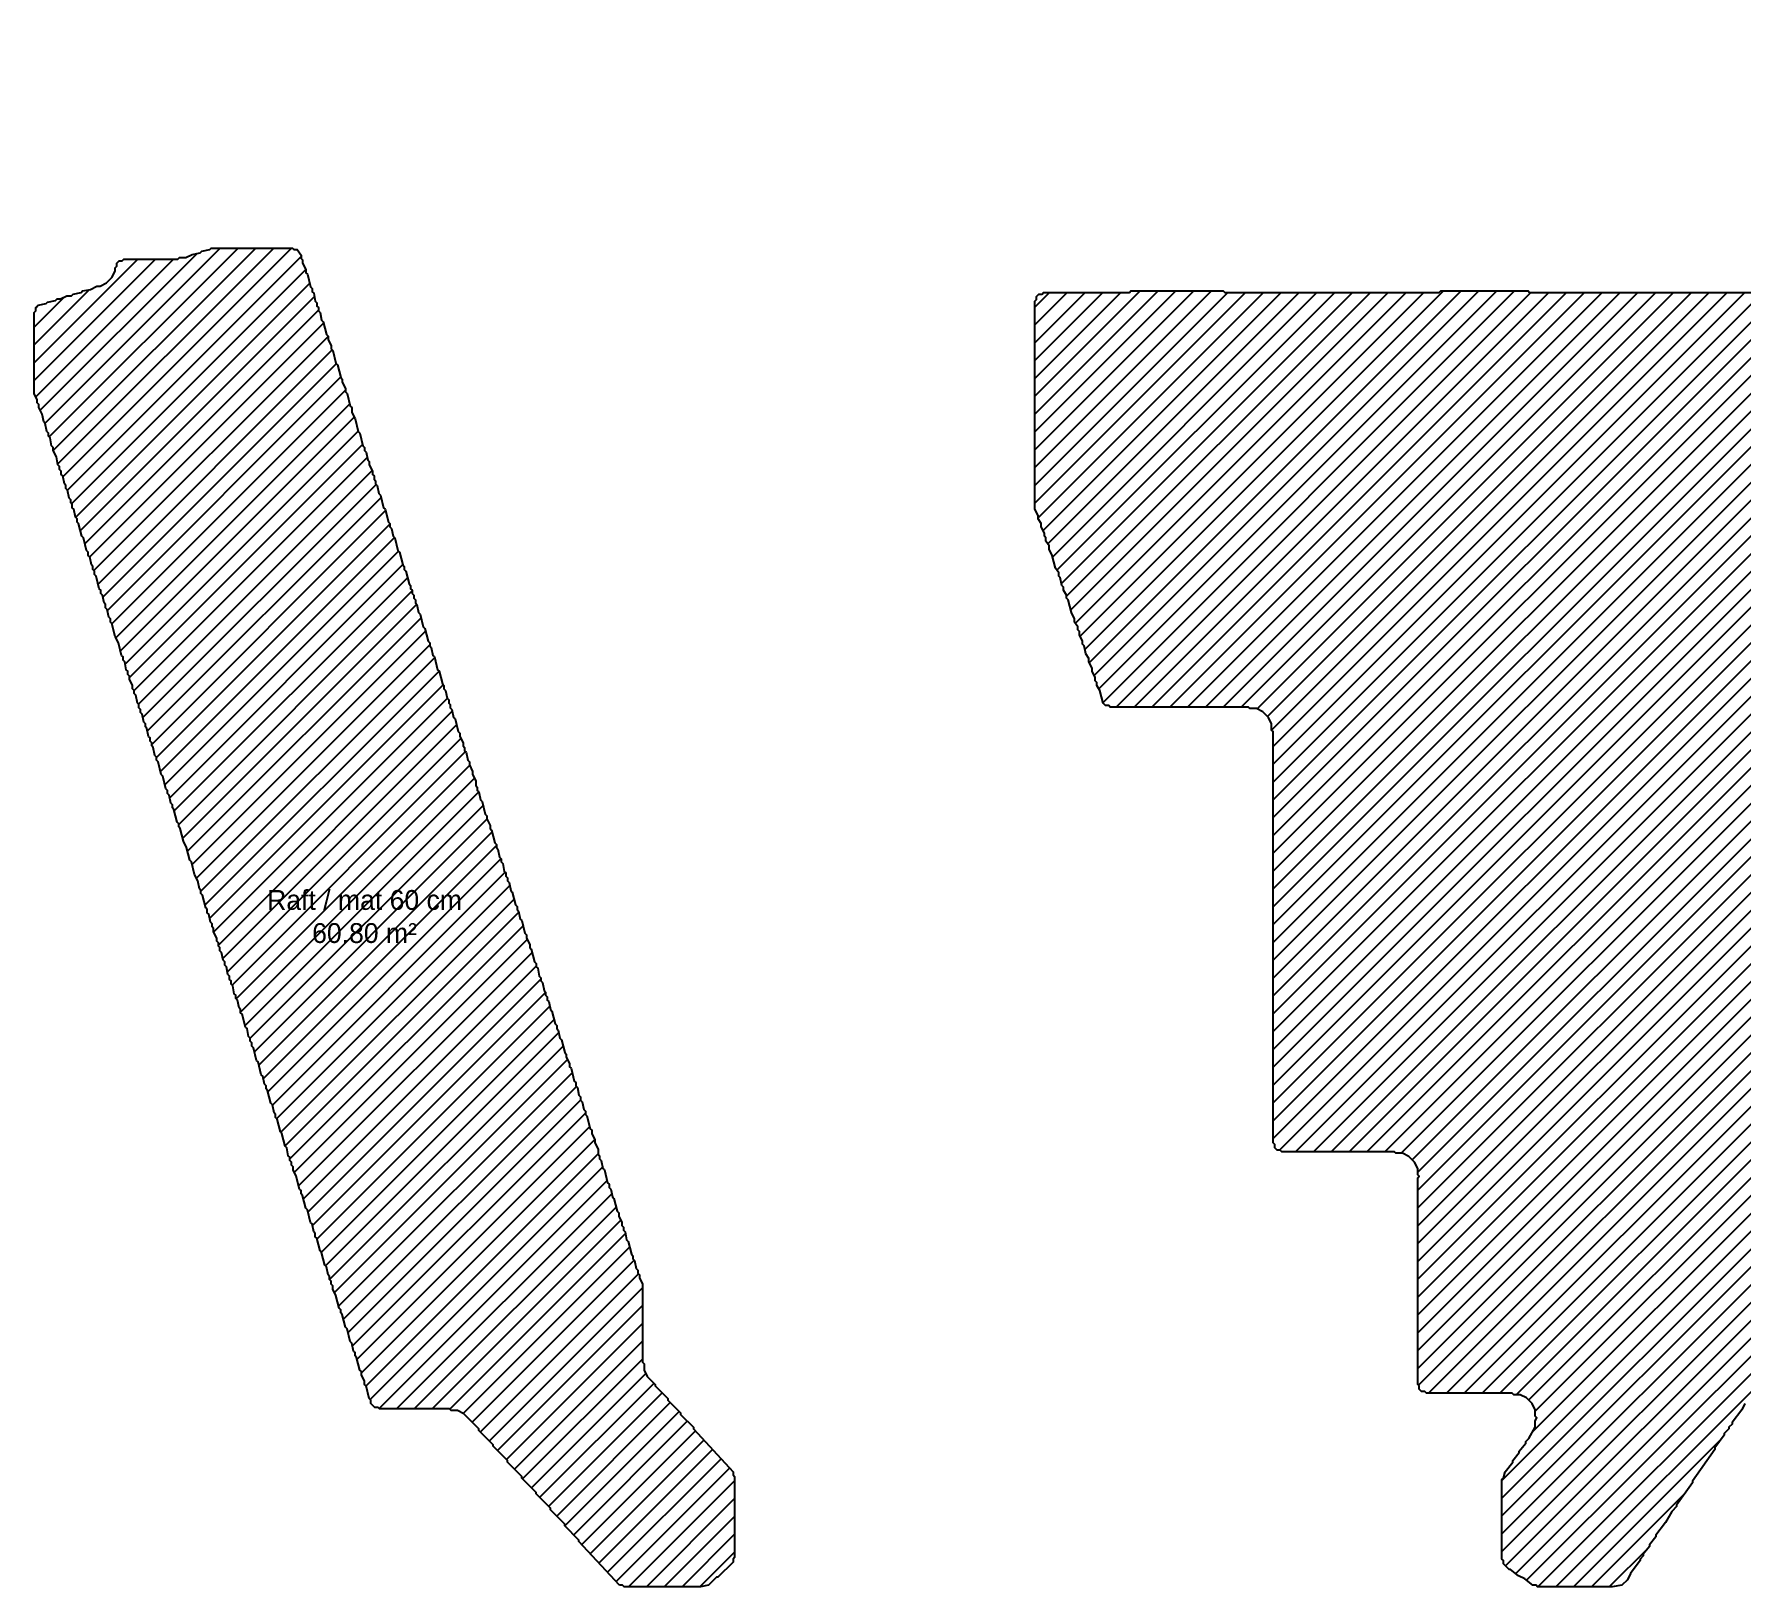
# Model space of a CAD drawing. Header units: metres. Extents: x -50 to 27.2, y -4.4 to 72.4.
# Drawn here: x -34.6 to -13.1, y -4.44 to 15.11 of the extents above; entities that cross this region are included whole.
import ezdxf

# ---------------------------------------------------------------- set-up
doc = ezdxf.new("R2010")
doc.units = ezdxf.units.M
for name, color, linetype in [('BLINDING-LABEL', 7, 'Continuous'), ('BLINDING-RAFT-60', 5, 'Continuous'), ('BLINDING-RAFT-60-HATCH', 5, 'Continuous')]:
    doc.layers.add(name, color=color, linetype=linetype)

msp = doc.modelspace()

# ---------------------------------------------------------------- hatches: boundary and pattern name
at = {"layer": 'BLINDING-RAFT-60-HATCH'}
h = msp.add_hatch(dxfattribs=at)
h.set_pattern_fill('ANSI31', scale=0.05)
h.paths.add_polyline_path([(-15.73, -4.42), (-15.83, -4.34), (-15.91, -4.3), (-16.01, -4.22), (-16.03, -4.22), (-16.1, -4.15), (-16.1, -4.11), (-16.12, -4.09), (-16.12, -3.09), (-16.1, -3.07), (-16.08, -2.99), (-15.98, -2.87), (-15.98, -2.85), (-15.9, -2.75), (-15.9, -2.73), (-15.82, -2.63), (-15.82, -2.61), (-15.78, -2.57), (-15.7, -2.43), (-15.7, -2.35), (-15.68, -2.31), (-15.7, -2.29), (-15.7, -2.21), (-15.74, -2.13), (-15.81, -2.06), (-15.89, -2.02), (-15.97, -2.02), (-15.99, -2), (-17.07, -2), (-17.09, -1.98), (-17.13, -1.98), (-17.16, -1.95), (-17.16, -1.91), (-17.18, -1.89), (-17.18, 0.71), (-17.16, 0.73), (-17.18, 0.75), (-17.18, 0.83), (-17.22, 0.91), (-17.29, 0.98), (-17.37, 1.02), (-17.45, 1.02), (-17.47, 1.04), (-18.89, 1.04), (-18.91, 1.06), (-18.95, 1.06), (-18.98, 1.09), (-18.98, 1.13), (-19, 1.15), (-19, 6.33), (-19.02, 6.35), (-19.02, 6.43), (-19.06, 6.51), (-19.13, 6.58), (-19.21, 6.62), (-19.29, 6.62), (-19.31, 6.64), (-21.05, 6.64), (-21.07, 6.66), (-21.11, 6.66), (-21.14, 6.69), (-21.18, 6.85), (-21.22, 6.91), (-21.22, 6.95), (-21.24, 6.97), (-21.24, 7.01), (-21.28, 7.09), (-21.28, 7.13), (-21.32, 7.21), (-21.32, 7.25), (-21.36, 7.31), (-21.38, 7.41), (-21.4, 7.43), (-21.4, 7.47), (-21.44, 7.55), (-21.44, 7.59), (-21.46, 7.61), (-21.46, 7.65), (-21.5, 7.71), (-21.5, 7.75), (-21.54, 7.83), (-21.58, 7.99), (-21.6, 8.01), (-21.6, 8.05), (-21.64, 8.11), (-21.64, 8.15), (-21.66, 8.17), (-21.68, 8.27), (-21.7, 8.29), (-21.7, 8.33), (-21.74, 8.39), (-21.78, 8.55), (-21.82, 8.63), (-21.82, 8.67), (-21.86, 8.73), (-21.86, 8.77), (-21.88, 8.79), (-21.88, 8.83), (-21.92, 8.91), (-21.92, 8.95), (-21.96, 9.01), (-21.96, 9.05), (-22, 9.13), (-22, 11.75), (-21.98, 11.77), (-21.98, 11.81), (-21.95, 11.84), (-21.91, 11.84), (-21.89, 11.86), (-20.81, 11.86), (-20.79, 11.88), (-19.63, 11.88), (-19.61, 11.86), (-16.91, 11.86), (-16.89, 11.88), (-15.79, 11.88), (-15.77, 11.86), (-9.71, 11.86), (-9.69, 11.88), (-8.59, 11.88), (-8.57, 11.86), (-7.39, 11.86), (-7.37, 11.84), (-7.33, 11.84), (-7.3, 11.81), (-7.3, 11.77), (-7.28, 11.75), (-7.28, 6.75), (-7.3, 6.73), (-7.3, 6.69), (-7.33, 6.66), (-7.37, 6.66), (-7.39, 6.64), (-8.57, 6.64), (-8.59, 6.62), (-9.69, 6.62), (-9.71, 6.64), (-10.37, 6.64), (-10.39, 6.62), (-10.47, 6.62), (-10.55, 6.58), (-10.62, 6.51), (-10.66, 6.43), (-10.66, 6.35), (-10.68, 6.33), (-10.68, 5.09), (-10.66, 5.07), (-10.66, 3.97), (-10.68, 3.95), (-10.68, 1.05), (-10.7, 1.03), (-10.68, 1.01), (-10.68, 0.93), (-10.64, 0.85), (-10.57, 0.78), (-10.49, 0.74), (-10.41, 0.74), (-10.39, 0.72), (-3.87, 0.72), (-3.85, 0.74), (-3.77, 0.74), (-3.69, 0.78), (-3.65, 0.82), (-3.58, 0.93), (-3.58, 1.01), (-3.56, 1.03), (-3.56, 3.93), (-3.58, 3.95), (-3.58, 4.03), (-3.62, 4.11), (-3.69, 4.18), (-3.77, 4.22), (-3.85, 4.22), (-3.87, 4.24), (-5.55, 4.24), (-5.57, 4.26), (-5.61, 4.26), (-5.64, 4.29), (-5.64, 4.33), (-5.66, 4.35), (-5.66, 11.69), (-5.64, 11.71), (-5.64, 11.75), (-5.61, 11.78), (-5.57, 11.78), (-5.55, 11.8), (1.49, 11.8), (1.51, 11.82), (2.61, 11.82), (2.63, 11.8), (6.23, 11.8), (6.25, 11.82), (6.33, 11.82), (6.41, 11.86), (6.48, 11.93), (6.52, 12.01), (6.52, 12.09), (6.54, 12.11), (6.54, 18.07), (6.52, 18.09), (6.52, 18.17), (6.48, 18.25), (6.41, 18.32), (6.29, 18.38), (6.25, 18.38), (6.22, 18.41), (6.22, 18.45), (6.2, 18.47), (6.2, 20.95), (6.18, 20.97), (6.18, 22.07), (6.2, 22.09), (6.2, 24.51), (6.22, 24.53), (6.22, 24.57), (6.25, 24.6), (6.29, 24.6), (6.41, 24.66), (6.48, 24.73), (6.52, 24.81), (6.52, 24.89), (6.54, 24.91), (6.54, 27.07), (6.52, 27.09), (6.52, 27.17), (6.48, 27.25), (6.41, 27.32), (6.29, 27.38), (6.25, 27.38), (6.22, 27.41), (6.22, 27.45), (6.2, 27.47), (6.2, 29.95), (6.18, 29.97), (6.18, 31.07), (6.2, 31.09), (6.2, 33.51), (6.22, 33.53), (6.22, 33.57), (6.25, 33.6), (6.29, 33.6), (6.41, 33.66), (6.48, 33.73), (6.52, 33.81), (6.52, 33.89), (6.54, 33.91), (6.54, 35.83), (6.52, 35.85), (6.52, 35.93), (6.48, 36.01), (6.41, 36.08), (6.33, 36.12), (6.25, 36.12), (6.23, 36.14), (6.05, 36.14), (6.03, 36.16), (5.99, 36.16), (5.96, 36.19), (5.96, 36.23), (5.94, 36.25), (5.94, 38.95), (5.92, 38.97), (5.92, 40.07), (5.94, 40.09), (5.94, 43.41), (5.92, 43.43), (5.92, 44.53), (5.94, 44.55), (5.94, 47.19), (5.96, 47.21), (5.96, 47.25), (5.99, 47.28), (6.03, 47.28), (6.05, 47.3), (6.23, 47.3), (6.25, 47.32), (6.33, 47.32), (6.41, 47.36), (6.48, 47.43), (6.52, 47.51), (6.52, 47.59), (6.54, 47.61), (6.54, 49.15), (6.52, 49.17), (6.52, 50.27), (6.54, 50.29), (6.54, 53.33), (6.52, 53.35), (6.52, 53.43), (6.48, 53.51), (6.41, 53.58), (6.33, 53.62), (6.25, 53.62), (6.23, 53.64), (5.53, 53.64), (5.51, 53.62), (5.43, 53.62), (5.35, 53.58), (5.29, 53.52), (5.24, 53.43), (5.24, 53.35), (5.22, 53.33), (5.22, 52.89), (5.2, 52.87), (5.2, 52.83), (5.17, 52.8), (5.13, 52.8), (5.11, 52.78), (2.63, 52.78), (2.61, 52.76), (1.51, 52.76), (1.49, 52.78), (-0.89, 52.78), (-0.91, 52.8), (-0.95, 52.8), (-0.98, 52.83), (-0.98, 52.87), (-1, 52.89), (-1, 53.33), (-1.02, 53.35), (-1.02, 53.43), (-1.06, 53.51), (-1.13, 53.58), (-1.21, 53.62), (-1.29, 53.62), (-1.31, 53.64), (-5.67, 53.64), (-5.69, 53.62), (-5.77, 53.62), (-5.85, 53.58), (-5.92, 53.51), (-5.96, 53.43), (-5.96, 53.35), (-5.98, 53.33), (-5.98, 52.89), (-6, 52.87), (-6.01, 52.82), (-6.09, 52.78), (-8.57, 52.78), (-8.59, 52.76), (-9.69, 52.76), (-9.71, 52.78), (-12.09, 52.78), (-12.11, 52.8), (-12.16, 52.81), (-12.2, 52.89), (-12.2, 53.33), (-12.22, 53.35), (-12.22, 53.43), (-12.26, 53.51), (-12.33, 53.58), (-12.41, 53.62), (-12.49, 53.62), (-12.51, 53.64), (-12.87, 53.64), (-12.89, 53.62), (-12.97, 53.62), (-13.05, 53.58), (-13.12, 53.51), (-13.16, 53.43), (-13.16, 53.35), (-13.18, 53.33), (-13.18, 52.89), (-13.2, 52.87), (-13.21, 52.82), (-13.29, 52.78), (-15.77, 52.78), (-15.79, 52.76), (-16.89, 52.76), (-16.91, 52.78), (-19.29, 52.78), (-19.31, 52.8), (-19.36, 52.81), (-19.4, 52.89), (-19.4, 55.05), (-19.42, 55.07), (-19.42, 56.17), (-19.4, 56.19), (-19.4, 58.89), (-19.38, 58.91), (-19.38, 58.95), (-19.35, 58.98), (-19.31, 58.98), (-19.29, 59), (-13.29, 59), (-13.27, 58.98), (-13.23, 58.98), (-13.2, 58.95), (-13.18, 58.87), (-13.16, 58.85), (-13.16, 58.77), (-13.12, 58.69), (-13.05, 58.62), (-12.97, 58.58), (-12.89, 58.58), (-12.87, 58.56), (-12.51, 58.56), (-12.49, 58.58), (-12.41, 58.58), (-12.33, 58.62), (-12.26, 58.69), (-12.22, 58.77), (-12.22, 58.85), (-12.2, 58.87), (-12.18, 58.95), (-12.15, 58.98), (-12.11, 58.98), (-12.09, 59), (-6.09, 59), (-6.07, 58.98), (-6.03, 58.98), (-6, 58.95), (-5.98, 58.87), (-5.96, 58.85), (-5.96, 58.77), (-5.92, 58.69), (-5.85, 58.62), (-5.77, 58.58), (-5.69, 58.58), (-5.67, 58.56), (-1.31, 58.56), (-1.29, 58.58), (-1.21, 58.58), (-1.13, 58.62), (-1.06, 58.69), (-1.02, 58.77), (-1.02, 58.85), (-1, 58.87), (-0.98, 58.95), (-0.95, 58.98), (-0.91, 58.98), (-0.89, 59), (5.11, 59), (5.13, 58.98), (5.17, 58.98), (5.2, 58.95), (5.22, 58.87), (5.24, 58.85), (5.24, 58.77), (5.28, 58.69), (5.35, 58.62), (5.43, 58.58), (5.51, 58.58), (5.53, 58.56), (11.35, 58.56), (11.37, 58.54), (11.41, 58.54), (11.44, 58.51), (11.44, 58.47), (11.46, 58.45), (11.46, 56.71), (11.48, 56.69), (11.48, 56.61), (11.52, 56.53), (11.59, 56.46), (11.67, 56.42), (11.75, 56.42), (11.77, 56.4), (20.55, 56.4), (20.57, 56.38), (20.61, 56.38), (20.64, 56.35), (20.64, 56.31), (20.66, 56.29), (20.68, 55.97), (20.7, 55.95), (20.7, 55.81), (20.72, 55.79), (20.72, 55.65), (20.74, 55.63), (20.74, 55.47), (20.76, 55.45), (20.76, 55.31), (20.78, 55.29), (20.78, 55.13), (20.8, 55.11), (20.8, 54.97), (20.82, 54.95), (20.82, 54.79), (20.84, 54.77), (20.84, 54.63), (20.86, 54.61), (20.86, 54.47), (20.88, 54.45), (20.88, 54.29), (20.9, 54.27), (20.9, 54.13), (20.92, 54.11), (20.91, 54), (20.83, 54.04), (20.81, 54.02), (20.77, 54.02), (20.74, 53.99), (20.74, 53.95), (20.72, 53.93), (20.71, 52.18), (19.19, 52.18), (19.17, 52.16), (19.13, 52.16), (19.1, 52.13), (19.1, 52.09), (19.08, 52.07), (19.1, 52.05), (19.1, 52.01), (19.12, 51.99), (19.11, 51.98), (11.77, 51.98), (11.75, 51.96), (11.67, 51.96), (11.59, 51.92), (11.52, 51.85), (11.48, 51.77), (11.48, 51.69), (11.46, 51.67), (11.46, 47.61), (11.48, 47.59), (11.48, 47.51), (11.52, 47.43), (11.59, 47.36), (11.67, 47.32), (11.75, 47.32), (11.77, 47.3), (12.55, 47.3), (12.63, 47.26), (12.64, 47.21), (12.66, 47.19), (12.66, 44.55), (12.68, 44.53), (12.68, 43.43), (12.66, 43.41), (12.66, 40.09), (12.68, 40.07), (12.68, 38.97), (12.66, 38.95), (12.66, 36.25), (12.64, 36.23), (12.63, 36.18), (12.55, 36.14), (11.77, 36.14), (11.75, 36.12), (11.67, 36.12), (11.59, 36.08), (11.52, 36.01), (11.48, 35.93), (11.48, 35.85), (11.46, 35.83), (11.46, 33.91), (11.48, 33.89), (11.48, 33.81), (11.52, 33.73), (11.59, 33.66), (11.67, 33.62), (11.75, 33.62), (11.77, 33.6), (12.31, 33.6), (12.33, 33.58), (12.37, 33.58), (12.4, 33.55), (12.4, 33.51), (12.42, 33.49), (12.42, 31.09), (12.44, 31.07), (12.44, 29.97), (12.42, 29.95), (12.42, 27.49), (12.4, 27.47), (12.4, 27.43), (12.37, 27.4), (12.33, 27.4), (12.31, 27.38), (11.77, 27.38), (11.75, 27.36), (11.67, 27.36), (11.59, 27.32), (11.52, 27.25), (11.48, 27.17), (11.48, 27.09), (11.46, 27.07), (11.46, 24.91), (11.48, 24.89), (11.48, 24.81), (11.52, 24.73), (11.59, 24.66), (11.67, 24.62), (11.75, 24.62), (11.77, 24.6), (12.31, 24.6), (12.33, 24.58), (12.37, 24.58), (12.4, 24.55), (12.4, 24.51), (12.42, 24.49), (12.42, 22.09), (12.44, 22.07), (12.44, 20.97), (12.42, 20.95), (12.42, 18.49), (12.4, 18.47), (12.4, 18.43), (12.37, 18.4), (12.33, 18.4), (12.31, 18.38), (11.77, 18.38), (11.75, 18.36), (11.67, 18.36), (11.59, 18.32), (11.52, 18.25), (11.48, 18.17), (11.48, 18.09), (11.46, 18.07), (11.46, 12.11), (11.48, 12.09), (11.48, 12.01), (11.52, 11.93), (11.59, 11.86), (11.67, 11.82), (11.75, 11.82), (11.77, 11.8), (12.55, 11.8), (12.57, 11.78), (12.61, 11.78), (12.64, 11.75), (12.64, 11.71), (12.66, 11.69), (12.66, 9.95), (12.68, 9.93), (12.68, 8.83), (12.66, 8.81), (12.66, 7.43), (12.64, 7.41), (12.64, 7.37), (12.61, 7.34), (12.57, 7.34), (12.55, 7.32), (12.47, 7.32), (12.39, 7.28), (12.34, 7.23), (12.28, 7.13), (12.28, 7.05), (12.26, 7.03), (12.26, 6.65), (12.28, 6.63), (12.28, 5.53), (12.26, 5.51), (12.26, 4.89), (12.252, 4.882), (12.252, 7.299), (10.152, 7.299), (10.152, 4.799), (12.169, 4.799), (12.15, 4.78), (11.73, 4.78), (11.71, 4.76), (10.61, 4.76), (10.59, 4.78), (10.17, 4.78), (10.15, 4.76), (10.07, 4.76), (9.99, 4.72), (9.92, 4.65), (9.88, 4.57), (9.88, 4.49), (9.86, 4.47), (9.86, 0.87), (9.88, 0.85), (9.88, 0.77), (9.92, 0.69), (9.99, 0.62), (10.07, 0.58), (10.15, 0.58), (10.17, 0.56), (10.59, 0.56), (10.61, 0.58), (11.71, 0.58), (11.73, 0.56), (12.8, 0.55), (12.75, 0.54), (12.73, 0.52), (12.72, 0.47), (12.7, 0.45), (12.7, -1.45), (12.72, -1.47), (12.72, -1.51), (12.75, -1.54), (12.79, -1.54), (12.81, -1.56), (12.89, -1.52), (12.9, -1.53), (12.9, -2.61), (12.88, -2.63), (12.88, -2.67), (12.85, -2.7), (12.81, -2.7), (12.79, -2.72), (9.79, -2.72), (9.77, -2.7), (9.73, -2.7), (9.7, -2.67), (9.7, -2.63), (9.68, -2.61), (9.68, -2.03), (9.66, -2.01), (9.66, -1.93), (9.62, -1.85), (9.55, -1.78), (9.47, -1.74), (9.39, -1.74), (9.37, -1.72), (-2.57, -1.72), (-2.59, -1.74), (-2.67, -1.74), (-2.75, -1.78), (-2.82, -1.85), (-2.86, -1.95), (-2.89, -1.98), (-2.93, -1.98), (-2.95, -2), (-12.81, -2), (-12.83, -2.02), (-12.91, -2.02), (-12.99, -2.06), (-13.06, -2.13), (-13.1, -2.21), (-13.22, -2.37), (-13.22, -2.39), (-13.26, -2.43), (-13.26, -2.45), (-13.32, -2.51), (-13.32, -2.53), (-13.44, -2.69), (-13.44, -2.71), (-13.72, -3.11), (-13.72, -3.13), (-13.92, -3.41), (-13.92, -3.43), (-13.98, -3.49), (-14.06, -3.63), (-14.18, -3.79), (-14.18, -3.81), (-14.26, -3.91), (-14.26, -3.93), (-14.34, -4.03), (-14.34, -4.05), (-14.38, -4.09), (-14.38, -4.11), (-14.5, -4.27), (-14.54, -4.35), (-14.61, -4.42), (-14.73, -4.44), (-15.67, -4.44), (-15.69, -4.42)])
h = msp.add_hatch(dxfattribs=at)
h.set_pattern_fill('ANSI31', scale=0.05)
h.paths.add_polyline_path([(-27.23, -4.42), (-27.74, -3.87), (-27.74, -3.85), (-27.92, -3.67), (-27.92, -3.65), (-28.1, -3.47), (-28.1, -3.45), (-28.28, -3.27), (-28.28, -3.25), (-28.46, -3.07), (-28.46, -3.05), (-28.64, -2.87), (-28.64, -2.85), (-28.82, -2.67), (-28.82, -2.65), (-29, -2.47), (-29, -2.45), (-29.19, -2.26), (-29.27, -2.22), (-29.35, -2.22), (-29.37, -2.2), (-30.25, -2.2), (-30.27, -2.18), (-30.31, -2.18), (-30.36, -2.13), (-30.36, -2.09), (-30.38, -2.07), (-30.42, -1.91), (-30.44, -1.89), (-30.44, -1.85), (-30.48, -1.77), (-30.48, -1.73), (-30.5, -1.71), (-30.54, -1.55), (-30.56, -1.53), (-30.56, -1.49), (-30.58, -1.47), (-30.6, -1.37), (-30.62, -1.35), (-30.66, -1.19), (-30.68, -1.17), (-30.72, -1.01), (-30.74, -0.99), (-30.74, -0.95), (-30.76, -0.93), (-30.8, -0.77), (-30.84, -0.69), (-30.84, -0.65), (-30.86, -0.63), (-30.86, -0.59), (-30.88, -0.57), (-30.88, -0.53), (-30.9, -0.51), (-30.92, -0.41), (-30.94, -0.39), (-30.98, -0.23), (-31, -0.21), (-31.04, -0.05), (-31.06, -0.03), (-31.06, 0.01), (-31.08, 0.03), (-31.1, 0.13), (-31.12, 0.15), (-31.16, 0.31), (-31.18, 0.33), (-31.22, 0.49), (-31.24, 0.51), (-31.24, 0.55), (-31.26, 0.57), (-31.3, 0.73), (-31.34, 0.81), (-31.34, 0.85), (-31.36, 0.87), (-31.36, 0.91), (-31.38, 0.93), (-31.38, 0.97), (-31.4, 0.99), (-31.42, 1.09), (-31.44, 1.11), (-31.48, 1.27), (-31.5, 1.29), (-31.54, 1.45), (-31.56, 1.47), (-31.56, 1.51), (-31.58, 1.53), (-31.6, 1.63), (-31.62, 1.65), (-31.66, 1.81), (-31.68, 1.83), (-31.68, 1.87), (-31.7, 1.89), (-31.72, 1.99), (-31.74, 2.01), (-31.78, 2.17), (-31.8, 2.19), (-31.84, 2.35), (-31.86, 2.37), (-31.86, 2.41), (-31.88, 2.43), (-31.88, 2.47), (-31.9, 2.49), (-31.92, 2.59), (-31.94, 2.61), (-31.98, 2.77), (-32, 2.79), (-32, 2.83), (-32.02, 2.85), (-32.04, 2.95), (-32.06, 2.97), (-32.06, 3.01), (-32.08, 3.03), (-32.1, 3.13), (-32.12, 3.15), (-32.12, 3.19), (-32.14, 3.21), (-32.14, 3.25), (-32.16, 3.27), (-32.18, 3.37), (-32.2, 3.39), (-32.2, 3.43), (-32.22, 3.45), (-32.24, 3.55), (-32.26, 3.57), (-32.26, 3.61), (-32.28, 3.63), (-32.28, 3.67), (-32.3, 3.69), (-32.3, 3.73), (-32.34, 3.81), (-32.34, 3.85), (-32.36, 3.87), (-32.36, 3.91), (-32.38, 3.93), (-32.4, 4.03), (-32.42, 4.05), (-32.42, 4.09), (-32.44, 4.11), (-32.48, 4.27), (-32.5, 4.29), (-32.5, 4.33), (-32.52, 4.35), (-32.54, 4.45), (-32.58, 4.53), (-32.62, 4.69), (-32.64, 4.71), (-32.68, 4.87), (-32.72, 4.95), (-32.76, 5.11), (-32.78, 5.13), (-32.78, 5.17), (-32.8, 5.19), (-32.84, 5.35), (-32.86, 5.37), (-32.86, 5.41), (-32.88, 5.43), (-32.9, 5.53), (-32.92, 5.55), (-32.92, 5.59), (-32.94, 5.61), (-32.98, 5.77), (-33, 5.79), (-33.04, 5.95), (-33.06, 5.97), (-33.06, 6.01), (-33.08, 6.03), (-33.1, 6.13), (-33.12, 6.15), (-33.12, 6.19), (-33.14, 6.21), (-33.14, 6.25), (-33.16, 6.27), (-33.18, 6.37), (-33.2, 6.39), (-33.2, 6.43), (-33.22, 6.45), (-33.24, 6.55), (-33.26, 6.57), (-33.26, 6.61), (-33.28, 6.63), (-33.28, 6.67), (-33.3, 6.69), (-33.32, 6.79), (-33.34, 6.81), (-33.34, 6.85), (-33.36, 6.87), (-33.36, 6.91), (-33.4, 6.99), (-33.4, 7.03), (-33.42, 7.05), (-33.42, 7.09), (-33.44, 7.11), (-33.46, 7.21), (-33.48, 7.23), (-33.48, 7.27), (-33.5, 7.29), (-33.54, 7.45), (-33.58, 7.53), (-33.62, 7.69), (-33.64, 7.71), (-33.64, 7.75), (-33.66, 7.77), (-33.68, 7.87), (-33.7, 7.89), (-33.7, 7.93), (-33.72, 7.95), (-33.74, 8.05), (-33.76, 8.07), (-33.76, 8.11), (-33.78, 8.13), (-33.82, 8.29), (-33.84, 8.31), (-33.84, 8.35), (-33.86, 8.37), (-33.86, 8.41), (-33.88, 8.43), (-33.9, 8.53), (-33.92, 8.55), (-33.92, 8.59), (-33.94, 8.61), (-33.98, 8.77), (-34, 8.79), (-34.04, 8.95), (-34.06, 8.97), (-34.06, 9.01), (-34.08, 9.03), (-34.1, 9.13), (-34.12, 9.15), (-34.12, 9.19), (-34.14, 9.21), (-34.14, 9.25), (-34.16, 9.27), (-34.18, 9.37), (-34.2, 9.39), (-34.2, 9.43), (-34.22, 9.45), (-34.24, 9.55), (-34.26, 9.57), (-34.26, 9.61), (-34.28, 9.63), (-34.28, 9.67), (-34.3, 9.69), (-34.32, 9.79), (-34.36, 9.87), (-34.36, 9.91), (-34.38, 9.93), (-34.4, 10.03), (-34.42, 10.05), (-34.42, 10.09), (-34.44, 10.11), (-34.46, 10.21), (-34.48, 10.23), (-34.5, 10.33), (-34.54, 10.41), (-34.54, 10.45), (-34.56, 10.47), (-34.56, 10.51), (-34.6, 10.59), (-34.6, 11.61), (-34.58, 11.63), (-34.58, 11.67), (-34.55, 11.7), (-34.45, 11.72), (-34.43, 11.74), (-34.33, 11.76), (-34.31, 11.78), (-34.27, 11.78), (-34.19, 11.82), (-34.13, 11.82), (-34.11, 11.84), (-34.01, 11.86), (-33.99, 11.88), (-33.89, 11.9), (-33.81, 11.94), (-33.77, 11.94), (-33.69, 11.98), (-33.62, 12.05), (-33.58, 12.13), (-33.58, 12.17), (-33.56, 12.19), (-33.56, 12.23), (-33.53, 12.26), (-33.49, 12.26), (-33.47, 12.28), (-32.79, 12.28), (-32.77, 12.3), (-32.69, 12.3), (-32.61, 12.34), (-32.51, 12.36), (-32.49, 12.38), (-32.39, 12.4), (-32.37, 12.42), (-31.35, 12.42), (-31.33, 12.4), (-31.29, 12.4), (-31.24, 12.33), (-31.24, 12.29), (-31.22, 12.27), (-31.22, 12.23), (-31.18, 12.15), (-31.18, 12.11), (-31.16, 12.09), (-31.12, 11.93), (-31.1, 11.91), (-31.1, 11.87), (-31.08, 11.85), (-31.06, 11.75), (-31.04, 11.73), (-31.04, 11.69), (-31.02, 11.67), (-31.02, 11.63), (-31, 11.61), (-30.98, 11.51), (-30.96, 11.49), (-30.92, 11.33), (-30.9, 11.31), (-30.9, 11.27), (-30.86, 11.19), (-30.86, 11.15), (-30.84, 11.13), (-30.8, 10.97), (-30.78, 10.95), (-30.74, 10.79), (-30.72, 10.77), (-30.72, 10.73), (-30.68, 10.65), (-30.68, 10.61), (-30.66, 10.59), (-30.62, 10.43), (-30.6, 10.41), (-30.6, 10.35), (-30.56, 10.27), (-30.52, 10.11), (-30.5, 10.09), (-30.46, 9.93), (-30.44, 9.91), (-30.44, 9.87), (-30.42, 9.85), (-30.4, 9.75), (-30.38, 9.73), (-30.38, 9.69), (-30.34, 9.61), (-30.34, 9.57), (-30.32, 9.55), (-30.32, 9.51), (-30.3, 9.49), (-30.3, 9.45), (-30.28, 9.43), (-30.26, 9.33), (-30.24, 9.31), (-30.2, 9.15), (-30.18, 9.13), (-30.14, 8.97), (-30.12, 8.95), (-30.12, 8.91), (-30.1, 8.89), (-30.08, 8.79), (-30.06, 8.77), (-30.02, 8.61), (-30, 8.59), (-29.96, 8.43), (-29.94, 8.41), (-29.94, 8.37), (-29.92, 8.35), (-29.88, 8.19), (-29.86, 8.17), (-29.86, 8.13), (-29.84, 8.11), (-29.84, 8.07), (-29.82, 8.05), (-29.82, 8.01), (-29.8, 7.99), (-29.8, 7.95), (-29.78, 7.93), (-29.76, 7.83), (-29.74, 7.81), (-29.7, 7.65), (-29.68, 7.63), (-29.64, 7.47), (-29.62, 7.45), (-29.62, 7.41), (-29.6, 7.39), (-29.58, 7.29), (-29.56, 7.27), (-29.52, 7.11), (-29.5, 7.09), (-29.46, 6.93), (-29.44, 6.91), (-29.44, 6.87), (-29.42, 6.85), (-29.4, 6.75), (-29.38, 6.73), (-29.38, 6.69), (-29.36, 6.67), (-29.36, 6.63), (-29.34, 6.61), (-29.32, 6.51), (-29.3, 6.49), (-29.26, 6.33), (-29.24, 6.31), (-29.24, 6.27), (-29.2, 6.19), (-29.2, 6.15), (-29.18, 6.13), (-29.18, 6.09), (-29.16, 6.07), (-29.14, 5.97), (-29.12, 5.95), (-29.12, 5.91), (-29.08, 5.83), (-29.08, 5.79), (-29.04, 5.71), (-29.04, 5.65), (-29.02, 5.63), (-29.02, 5.59), (-29, 5.57), (-28.98, 5.47), (-28.96, 5.45), (-28.92, 5.29), (-28.9, 5.27), (-28.9, 5.23), (-28.86, 5.15), (-28.86, 5.11), (-28.84, 5.09), (-28.8, 4.93), (-28.78, 4.91), (-28.78, 4.87), (-28.76, 4.85), (-28.74, 4.75), (-28.72, 4.73), (-28.72, 4.69), (-28.7, 4.67), (-28.68, 4.57), (-28.66, 4.55), (-28.66, 4.51), (-28.64, 4.49), (-28.64, 4.45), (-28.62, 4.43), (-28.6, 4.33), (-28.58, 4.31), (-28.54, 4.15), (-28.52, 4.13), (-28.52, 4.09), (-28.5, 4.07), (-28.48, 3.97), (-28.46, 3.95), (-28.42, 3.79), (-28.4, 3.77), (-28.4, 3.73), (-28.36, 3.65), (-28.36, 3.61), (-28.34, 3.59), (-28.3, 3.43), (-28.28, 3.41), (-28.28, 3.37), (-28.26, 3.35), (-28.24, 3.25), (-28.22, 3.23), (-28.22, 3.19), (-28.2, 3.17), (-28.18, 3.07), (-28.16, 3.05), (-28.16, 3.01), (-28.14, 2.99), (-28.14, 2.95), (-28.12, 2.93), (-28.1, 2.83), (-28.08, 2.81), (-28.04, 2.65), (-28.02, 2.63), (-28.02, 2.59), (-28, 2.57), (-27.98, 2.47), (-27.96, 2.45), (-27.92, 2.29), (-27.9, 2.27), (-27.9, 2.23), (-27.86, 2.15), (-27.86, 2.11), (-27.84, 2.09), (-27.8, 1.93), (-27.78, 1.91), (-27.78, 1.87), (-27.76, 1.85), (-27.74, 1.75), (-27.72, 1.73), (-27.72, 1.69), (-27.7, 1.67), (-27.68, 1.57), (-27.66, 1.55), (-27.66, 1.51), (-27.64, 1.49), (-27.6, 1.33), (-27.58, 1.31), (-27.58, 1.27), (-27.54, 1.19), (-27.54, 1.15), (-27.5, 1.07), (-27.5, 1.01), (-27.48, 0.99), (-27.48, 0.95), (-27.46, 0.93), (-27.44, 0.83), (-27.42, 0.81), (-27.38, 0.65), (-27.36, 0.63), (-27.36, 0.59), (-27.34, 0.57), (-27.32, 0.47), (-27.3, 0.45), (-27.26, 0.29), (-27.24, 0.27), (-27.24, 0.23), (-27.2, 0.15), (-27.2, 0.11), (-27.18, 0.09), (-27.18, 0.05), (-27.16, 0.03), (-27.14, -0.07), (-27.12, -0.09), (-27.08, -0.25), (-27.06, -0.27), (-27.06, -0.31), (-27.04, -0.33), (-27.02, -0.43), (-27, -0.45), (-27, -0.49), (-26.98, -0.51), (-26.98, -0.55), (-26.94, -0.63), (-26.94, -1.61), (-26.92, -1.63), (-26.92, -1.71), (-26.88, -1.79), (-26.78, -1.89), (-26.78, -1.91), (-26.62, -2.07), (-26.62, -2.09), (-26.46, -2.25), (-26.46, -2.27), (-26.3, -2.43), (-26.3, -2.45), (-25.8, -2.99), (-25.8, -3.03), (-25.78, -3.05), (-25.78, -4.07), (-25.8, -4.09), (-25.8, -4.13), (-25.99, -4.32), (-26.01, -4.32), (-26.11, -4.42), (-26.21, -4.44), (-27.17, -4.44), (-27.19, -4.42)])

# ---------------------------------------------------------------- linework, layer by layer
at = {"layer": 'BLINDING-RAFT-60'}
msp.add_lwpolyline([(-27.23, -4.42), (-27.74, -3.87), (-27.74, -3.85), (-27.92, -3.67), (-27.92, -3.65), (-28.1, -3.47), (-28.1, -3.45), (-28.28, -3.27), (-28.28, -3.25), (-28.46, -3.07), (-28.46, -3.05), (-28.64, -2.87), (-28.64, -2.85), (-28.82, -2.67), (-28.82, -2.65), (-29, -2.47), (-29, -2.45), (-29.19, -2.26), (-29.27, -2.22), (-29.35, -2.22), (-29.37, -2.2), (-30.25, -2.2), (-30.27, -2.18), (-30.31, -2.18), (-30.36, -2.13), (-30.36, -2.09), (-30.38, -2.07), (-30.42, -1.91), (-30.44, -1.89), (-30.44, -1.85), (-30.48, -1.77), (-30.48, -1.73), (-30.5, -1.71), (-30.54, -1.55), (-30.56, -1.53), (-30.56, -1.49), (-30.58, -1.47), (-30.6, -1.37), (-30.62, -1.35), (-30.66, -1.19), (-30.68, -1.17), (-30.72, -1.01), (-30.74, -0.99), (-30.74, -0.95), (-30.76, -0.93), (-30.8, -0.77), (-30.84, -0.69), (-30.84, -0.65), (-30.86, -0.63), (-30.86, -0.59), (-30.88, -0.57), (-30.88, -0.53), (-30.9, -0.51), (-30.92, -0.41), (-30.94, -0.39), (-30.98, -0.23), (-31, -0.21), (-31.04, -0.05), (-31.06, -0.03), (-31.06, 0.01), (-31.08, 0.03), (-31.1, 0.13), (-31.12, 0.15), (-31.16, 0.31), (-31.18, 0.33), (-31.22, 0.49), (-31.24, 0.51), (-31.24, 0.55), (-31.26, 0.57), (-31.3, 0.73), (-31.34, 0.81), (-31.34, 0.85), (-31.36, 0.87), (-31.36, 0.91), (-31.38, 0.93), (-31.38, 0.97), (-31.4, 0.99), (-31.42, 1.09), (-31.44, 1.11), (-31.48, 1.27), (-31.5, 1.29), (-31.54, 1.45), (-31.56, 1.47), (-31.56, 1.51), (-31.58, 1.53), (-31.6, 1.63), (-31.62, 1.65), (-31.66, 1.81), (-31.68, 1.83), (-31.68, 1.87), (-31.7, 1.89), (-31.72, 1.99), (-31.74, 2.01), (-31.78, 2.17), (-31.8, 2.19), (-31.84, 2.35), (-31.86, 2.37), (-31.86, 2.41), (-31.88, 2.43), (-31.88, 2.47), (-31.9, 2.49), (-31.92, 2.59), (-31.94, 2.61), (-31.98, 2.77), (-32, 2.79), (-32, 2.83), (-32.02, 2.85), (-32.04, 2.95), (-32.06, 2.97), (-32.06, 3.01), (-32.08, 3.03), (-32.1, 3.13), (-32.12, 3.15), (-32.12, 3.19), (-32.14, 3.21), (-32.14, 3.25), (-32.16, 3.27), (-32.18, 3.37), (-32.2, 3.39), (-32.2, 3.43), (-32.22, 3.45), (-32.24, 3.55), (-32.26, 3.57), (-32.26, 3.61), (-32.28, 3.63), (-32.28, 3.67), (-32.3, 3.69), (-32.3, 3.73), (-32.34, 3.81), (-32.34, 3.85), (-32.36, 3.87), (-32.36, 3.91), (-32.38, 3.93), (-32.4, 4.03), (-32.42, 4.05), (-32.42, 4.09), (-32.44, 4.11), (-32.48, 4.27), (-32.5, 4.29), (-32.5, 4.33), (-32.52, 4.35), (-32.54, 4.45), (-32.58, 4.53), (-32.62, 4.69), (-32.64, 4.71), (-32.68, 4.87), (-32.72, 4.95), (-32.76, 5.11), (-32.78, 5.13), (-32.78, 5.17), (-32.8, 5.19), (-32.84, 5.35), (-32.86, 5.37), (-32.86, 5.41), (-32.88, 5.43), (-32.9, 5.53), (-32.92, 5.55), (-32.92, 5.59), (-32.94, 5.61), (-32.98, 5.77), (-33, 5.79), (-33.04, 5.95), (-33.06, 5.97), (-33.06, 6.01), (-33.08, 6.03), (-33.1, 6.13), (-33.12, 6.15), (-33.12, 6.19), (-33.14, 6.21), (-33.14, 6.25), (-33.16, 6.27), (-33.18, 6.37), (-33.2, 6.39), (-33.2, 6.43), (-33.22, 6.45), (-33.24, 6.55), (-33.26, 6.57), (-33.26, 6.61), (-33.28, 6.63), (-33.28, 6.67), (-33.3, 6.69), (-33.32, 6.79), (-33.34, 6.81), (-33.34, 6.85), (-33.36, 6.87), (-33.36, 6.91), (-33.4, 6.99), (-33.4, 7.03), (-33.42, 7.05), (-33.42, 7.09), (-33.44, 7.11), (-33.46, 7.21), (-33.48, 7.23), (-33.48, 7.27), (-33.5, 7.29), (-33.54, 7.45), (-33.58, 7.53), (-33.62, 7.69), (-33.64, 7.71), (-33.64, 7.75), (-33.66, 7.77), (-33.68, 7.87), (-33.7, 7.89), (-33.7, 7.93), (-33.72, 7.95), (-33.74, 8.05), (-33.76, 8.07), (-33.76, 8.11), (-33.78, 8.13), (-33.82, 8.29), (-33.84, 8.31), (-33.84, 8.35), (-33.86, 8.37), (-33.86, 8.41), (-33.88, 8.43), (-33.9, 8.53), (-33.92, 8.55), (-33.92, 8.59), (-33.94, 8.61), (-33.98, 8.77), (-34, 8.79), (-34.04, 8.95), (-34.06, 8.97), (-34.06, 9.01), (-34.08, 9.03), (-34.1, 9.13), (-34.12, 9.15), (-34.12, 9.19), (-34.14, 9.21), (-34.14, 9.25), (-34.16, 9.27), (-34.18, 9.37), (-34.2, 9.39), (-34.2, 9.43), (-34.22, 9.45), (-34.24, 9.55), (-34.26, 9.57), (-34.26, 9.61), (-34.28, 9.63), (-34.28, 9.67), (-34.3, 9.69), (-34.32, 9.79), (-34.36, 9.87), (-34.36, 9.91), (-34.38, 9.93), (-34.4, 10.03), (-34.42, 10.05), (-34.42, 10.09), (-34.44, 10.11), (-34.46, 10.21), (-34.48, 10.23), (-34.5, 10.33), (-34.54, 10.41), (-34.54, 10.45), (-34.56, 10.47), (-34.56, 10.51), (-34.6, 10.59), (-34.6, 11.61), (-34.58, 11.63), (-34.58, 11.67), (-34.55, 11.7), (-34.45, 11.72), (-34.43, 11.74), (-34.33, 11.76), (-34.31, 11.78), (-34.27, 11.78), (-34.19, 11.82), (-34.13, 11.82), (-34.11, 11.84), (-34.01, 11.86), (-33.99, 11.88), (-33.89, 11.9), (-33.81, 11.94), (-33.77, 11.94), (-33.69, 11.98), (-33.62, 12.05), (-33.58, 12.13), (-33.58, 12.17), (-33.56, 12.19), (-33.56, 12.23), (-33.53, 12.26), (-33.49, 12.26), (-33.47, 12.28), (-32.79, 12.28), (-32.77, 12.3), (-32.69, 12.3), (-32.61, 12.34), (-32.51, 12.36), (-32.49, 12.38), (-32.39, 12.4), (-32.37, 12.42), (-31.35, 12.42), (-31.33, 12.4), (-31.29, 12.4), (-31.24, 12.33), (-31.24, 12.29), (-31.22, 12.27), (-31.22, 12.23), (-31.18, 12.15), (-31.18, 12.11), (-31.16, 12.09), (-31.12, 11.93), (-31.1, 11.91), (-31.1, 11.87), (-31.08, 11.85), (-31.06, 11.75), (-31.04, 11.73), (-31.04, 11.69), (-31.02, 11.67), (-31.02, 11.63), (-31, 11.61), (-30.98, 11.51), (-30.96, 11.49), (-30.92, 11.33), (-30.9, 11.31), (-30.9, 11.27), (-30.86, 11.19), (-30.86, 11.15), (-30.84, 11.13), (-30.8, 10.97), (-30.78, 10.95), (-30.74, 10.79), (-30.72, 10.77), (-30.72, 10.73), (-30.68, 10.65), (-30.68, 10.61), (-30.66, 10.59), (-30.62, 10.43), (-30.6, 10.41), (-30.6, 10.35), (-30.56, 10.27), (-30.52, 10.11), (-30.5, 10.09), (-30.46, 9.93), (-30.44, 9.91), (-30.44, 9.87), (-30.42, 9.85), (-30.4, 9.75), (-30.38, 9.73), (-30.38, 9.69), (-30.34, 9.61), (-30.34, 9.57), (-30.32, 9.55), (-30.32, 9.51), (-30.3, 9.49), (-30.3, 9.45), (-30.28, 9.43), (-30.26, 9.33), (-30.24, 9.31), (-30.2, 9.15), (-30.18, 9.13), (-30.14, 8.97), (-30.12, 8.95), (-30.12, 8.91), (-30.1, 8.89), (-30.08, 8.79), (-30.06, 8.77), (-30.02, 8.61), (-30, 8.59), (-29.96, 8.43), (-29.94, 8.41), (-29.94, 8.37), (-29.92, 8.35), (-29.88, 8.19), (-29.86, 8.17), (-29.86, 8.13), (-29.84, 8.11), (-29.84, 8.07), (-29.82, 8.05), (-29.82, 8.01), (-29.8, 7.99), (-29.8, 7.95), (-29.78, 7.93), (-29.76, 7.83), (-29.74, 7.81), (-29.7, 7.65), (-29.68, 7.63), (-29.64, 7.47), (-29.62, 7.45), (-29.62, 7.41), (-29.6, 7.39), (-29.58, 7.29), (-29.56, 7.27), (-29.52, 7.11), (-29.5, 7.09), (-29.46, 6.93), (-29.44, 6.91), (-29.44, 6.87), (-29.42, 6.85), (-29.4, 6.75), (-29.38, 6.73), (-29.38, 6.69), (-29.36, 6.67), (-29.36, 6.63), (-29.34, 6.61), (-29.32, 6.51), (-29.3, 6.49), (-29.26, 6.33), (-29.24, 6.31), (-29.24, 6.27), (-29.2, 6.19), (-29.2, 6.15), (-29.18, 6.13), (-29.18, 6.09), (-29.16, 6.07), (-29.14, 5.97), (-29.12, 5.95), (-29.12, 5.91), (-29.08, 5.83), (-29.08, 5.79), (-29.04, 5.71), (-29.04, 5.65), (-29.02, 5.63), (-29.02, 5.59), (-29, 5.57), (-28.98, 5.47), (-28.96, 5.45), (-28.92, 5.29), (-28.9, 5.27), (-28.9, 5.23), (-28.86, 5.15), (-28.86, 5.11), (-28.84, 5.09), (-28.8, 4.93), (-28.78, 4.91), (-28.78, 4.87), (-28.76, 4.85), (-28.74, 4.75), (-28.72, 4.73), (-28.72, 4.69), (-28.7, 4.67), (-28.68, 4.57), (-28.66, 4.55), (-28.66, 4.51), (-28.64, 4.49), (-28.64, 4.45), (-28.62, 4.43), (-28.6, 4.33), (-28.58, 4.31), (-28.54, 4.15), (-28.52, 4.13), (-28.52, 4.09), (-28.5, 4.07), (-28.48, 3.97), (-28.46, 3.95), (-28.42, 3.79), (-28.4, 3.77), (-28.4, 3.73), (-28.36, 3.65), (-28.36, 3.61), (-28.34, 3.59), (-28.3, 3.43), (-28.28, 3.41), (-28.28, 3.37), (-28.26, 3.35), (-28.24, 3.25), (-28.22, 3.23), (-28.22, 3.19), (-28.2, 3.17), (-28.18, 3.07), (-28.16, 3.05), (-28.16, 3.01), (-28.14, 2.99), (-28.14, 2.95), (-28.12, 2.93), (-28.1, 2.83), (-28.08, 2.81), (-28.04, 2.65), (-28.02, 2.63), (-28.02, 2.59), (-28, 2.57), (-27.98, 2.47), (-27.96, 2.45), (-27.92, 2.29), (-27.9, 2.27), (-27.9, 2.23), (-27.86, 2.15), (-27.86, 2.11), (-27.84, 2.09), (-27.8, 1.93), (-27.78, 1.91), (-27.78, 1.87), (-27.76, 1.85), (-27.74, 1.75), (-27.72, 1.73), (-27.72, 1.69), (-27.7, 1.67), (-27.68, 1.57), (-27.66, 1.55), (-27.66, 1.51), (-27.64, 1.49), (-27.6, 1.33), (-27.58, 1.31), (-27.58, 1.27), (-27.54, 1.19), (-27.54, 1.15), (-27.5, 1.07), (-27.5, 1.01), (-27.48, 0.99), (-27.48, 0.95), (-27.46, 0.93), (-27.44, 0.83), (-27.42, 0.81), (-27.38, 0.65), (-27.36, 0.63), (-27.36, 0.59), (-27.34, 0.57), (-27.32, 0.47), (-27.3, 0.45), (-27.26, 0.29), (-27.24, 0.27), (-27.24, 0.23), (-27.2, 0.15), (-27.2, 0.11), (-27.18, 0.09), (-27.18, 0.05), (-27.16, 0.03), (-27.14, -0.07), (-27.12, -0.09), (-27.08, -0.25), (-27.06, -0.27), (-27.06, -0.31), (-27.04, -0.33), (-27.02, -0.43), (-27, -0.45), (-27, -0.49), (-26.98, -0.51), (-26.98, -0.55), (-26.94, -0.63), (-26.94, -1.61), (-26.92, -1.63), (-26.92, -1.71), (-26.88, -1.79), (-26.78, -1.89), (-26.78, -1.91), (-26.62, -2.07), (-26.62, -2.09), (-26.46, -2.25), (-26.46, -2.27), (-26.3, -2.43), (-26.3, -2.45), (-25.8, -2.99), (-25.8, -3.03), (-25.78, -3.05), (-25.78, -4.07), (-25.8, -4.09), (-25.8, -4.13), (-25.99, -4.32), (-26.01, -4.32), (-26.11, -4.42), (-26.21, -4.44), (-27.17, -4.44), (-27.19, -4.42)], close=True, dxfattribs=at)
msp.add_lwpolyline([(-13.06, -2.13), (-13.1, -2.21), (-13.22, -2.37), (-13.22, -2.39), (-13.26, -2.43), (-13.26, -2.45), (-13.32, -2.51), (-13.32, -2.53), (-13.44, -2.69), (-13.44, -2.71), (-13.72, -3.11), (-13.72, -3.13), (-13.92, -3.41), (-13.92, -3.43), (-13.98, -3.49), (-14.06, -3.63), (-14.18, -3.79), (-14.18, -3.81), (-14.26, -3.91), (-14.26, -3.93), (-14.34, -4.03), (-14.34, -4.05), (-14.38, -4.09), (-14.38, -4.11), (-14.5, -4.27), (-14.54, -4.35), (-14.61, -4.42), (-14.73, -4.44), (-15.67, -4.44), (-15.69, -4.42), (-15.73, -4.42), (-15.83, -4.34), (-15.91, -4.3), (-16.01, -4.22), (-16.03, -4.22), (-16.1, -4.15), (-16.1, -4.11), (-16.12, -4.09), (-16.12, -3.09), (-16.1, -3.07), (-16.08, -2.99), (-15.98, -2.87), (-15.98, -2.85), (-15.9, -2.75), (-15.9, -2.73), (-15.82, -2.63), (-15.82, -2.61), (-15.78, -2.57), (-15.7, -2.43), (-15.7, -2.35), (-15.68, -2.31), (-15.7, -2.29), (-15.7, -2.21), (-15.74, -2.13), (-15.81, -2.06), (-15.89, -2.02), (-15.97, -2.02), (-15.99, -2), (-17.07, -2), (-17.09, -1.98), (-17.13, -1.98), (-17.16, -1.95), (-17.16, -1.91), (-17.18, -1.89), (-17.18, 0.71), (-17.16, 0.73), (-17.18, 0.75), (-17.18, 0.83), (-17.22, 0.91), (-17.29, 0.98), (-17.37, 1.02), (-17.45, 1.02), (-17.47, 1.04), (-18.89, 1.04), (-18.91, 1.06), (-18.95, 1.06), (-18.98, 1.09), (-18.98, 1.13), (-19, 1.15), (-19, 6.33), (-19.02, 6.35), (-19.02, 6.43), (-19.06, 6.51), (-19.13, 6.58), (-19.21, 6.62), (-19.29, 6.62), (-19.31, 6.64), (-21.05, 6.64), (-21.07, 6.66), (-21.11, 6.66), (-21.14, 6.69), (-21.18, 6.85), (-21.22, 6.91), (-21.22, 6.95), (-21.24, 6.97), (-21.24, 7.01), (-21.28, 7.09), (-21.28, 7.13), (-21.32, 7.21), (-21.32, 7.25), (-21.36, 7.31), (-21.38, 7.41), (-21.4, 7.43), (-21.4, 7.47), (-21.44, 7.55), (-21.44, 7.59), (-21.46, 7.61), (-21.46, 7.65), (-21.5, 7.71), (-21.5, 7.75), (-21.54, 7.83), (-21.58, 7.99), (-21.6, 8.01), (-21.6, 8.05), (-21.64, 8.11), (-21.64, 8.15), (-21.66, 8.17), (-21.68, 8.27), (-21.7, 8.29), (-21.7, 8.33), (-21.74, 8.39), (-21.78, 8.55), (-21.82, 8.63), (-21.82, 8.67), (-21.86, 8.73), (-21.86, 8.77), (-21.88, 8.79), (-21.88, 8.83), (-21.92, 8.91), (-21.92, 8.95), (-21.96, 9.01), (-21.96, 9.05), (-22, 9.13), (-22, 11.75), (-21.98, 11.77), (-21.98, 11.81), (-21.95, 11.84), (-21.91, 11.84), (-21.89, 11.86), (-20.81, 11.86), (-20.79, 11.88), (-19.63, 11.88), (-19.61, 11.86), (-16.91, 11.86), (-16.89, 11.88), (-15.79, 11.88), (-15.77, 11.86), (-9.71, 11.86)], dxfattribs=at)

# ---------------------------------------------------------------- texts
at = {"layer": 'BLINDING-LABEL', "insert": (-30.44, 4), "char_height": 0.25, "attachment_point": 5}
msp.add_mtext('Raft / mat 60 cm\\P60.80 m²', dxfattribs=at)

doc.saveas('drawing.dxf')
